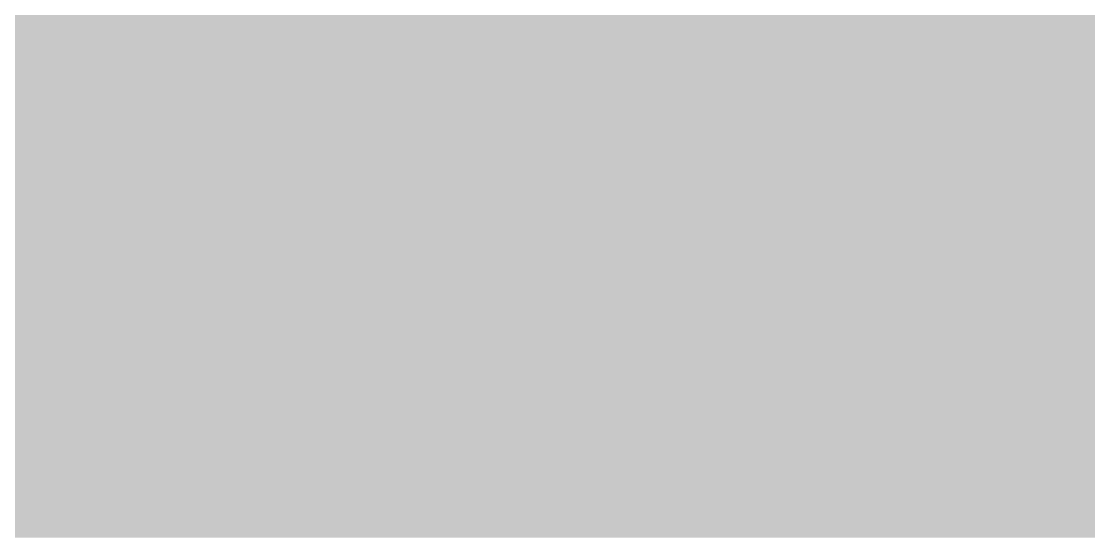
# Model space of a CAD drawing. Extents: x 295 to 953, y 10 to 290.
# Drawn here: x 539.76 to 551.49, y 138.57 to 144.25 of the extents above; entities that cross this region are included whole.
import ezdxf

# ---------------------------------------------------------------- set-up
doc = ezdxf.new("R2010")
doc.units = 0
doc.header["$LTSCALE"] = 5
doc.header["$MEASUREMENT"] = 0
doc.layers.add('PWR1', color=7, linetype='CONTINUOUS')

msp = doc.modelspace()

# ---------------------------------------------------------------- linework, layer by layer
at = {"layer": 'PWR1'}
for points in [[(525.272, 140.165), (525.272, 144.562), (658.545, 140.165), (658.545, 144.562)], [(525.272, 140.125), (525.272, 140.165), (610.027, 140.125), (610.355, 140.165)], [(525.272, 140.04), (525.272, 140.125), (609.708, 140.04), (610.027, 140.125)], [(525.272, 139.914), (525.272, 140.04), (609.404, 139.914), (609.708, 140.04)], [(525.272, 139.747), (525.272, 139.914), (609.119, 139.747), (609.404, 139.914)], [(525.272, 139.544), (525.272, 139.747), (608.859, 139.544), (609.119, 139.747)], [(525.272, 139.307), (525.272, 139.544), (608.63, 139.307), (608.859, 139.544)], [(525.272, 139.042), (525.272, 139.307), (608.434, 139.042), (608.63, 139.307)], [(525.272, 138.752), (525.272, 139.042), (608.276, 138.752), (608.434, 139.042)], [(525.272, 138.571), (525.272, 138.752), (608.207, 138.571), (608.276, 138.752)]]:
    msp.add_solid(points, dxfattribs=at)

doc.saveas('drawing.dxf')
